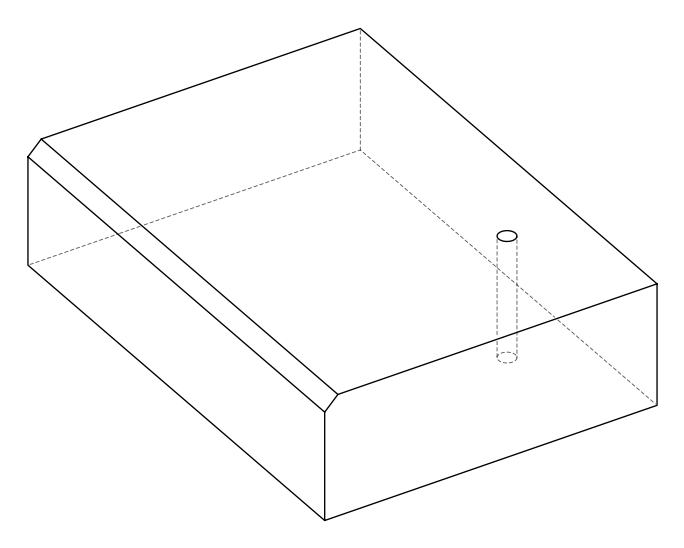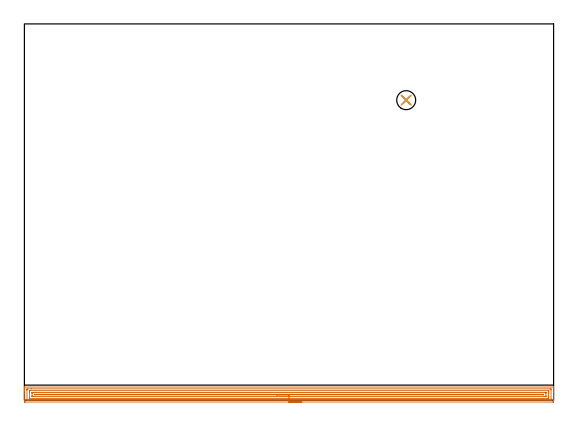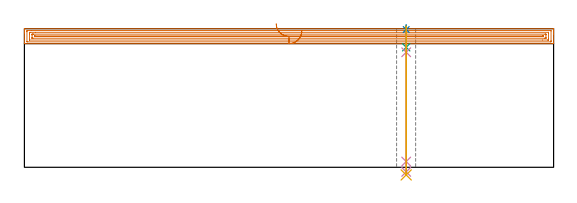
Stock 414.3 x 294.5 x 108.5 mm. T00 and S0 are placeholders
(PLAN: 5 operations, 4 tool changes, 17.9 min)
(1 AREA_MILL | FG_CHAMFER_SURFACE | UGT0205_001 | 16.75 min | 28354 mm3)
(2 SPOT_DRILL | STEP1HOLE | NXT0321_9005460120000 | 0.03 min | 4 mm3)
(3 DRILL_BLIND_HOLE_INTO_CENTER | STEP1HOLE | UGT0301_492 | 0.07 min | 925 mm3)
(4 GUN_DRILL_THROUGH_HOLE | STEP1HOLE | UGT0307_006 | 0.54 min | 6053 mm3)
(5 DRILL_TO_ENLARGE_THROUGH_HOLE | STEP1HOLE | UGT0301_280 | 0.47 min | 11894 mm3)
(TOOL UGT0205_001 | Chamfer Mill 20 x 3 x 45 deg. | D20 FL50 Z2)
(TOOL NXT0321_9005460120000 | NC Spot Drill, 142deg, 12mm, Carbide, Uncoated | D12 PA142 FL30 Z2)
(TOOL UGT0301_492 | Carbide Drill 9.7 mm | D9.7 PA118 FL87 Z2)
(TOOL UGT0307_006 | Gun Drill 9 mm | D9 PA130 FL24 Z1)
(TOOL UGT0301_280 | Twist Drill 14.9 mm | D14.9 PA118 FL114 Z2)
(OP 1 AREA_MILL)
G17 G21 G94 G90
T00 M6
G54
G17 G0 G90 X217.15 Y-1.5 S1061 M3
G43 Z118.5 H0
Z106.8
G94 G1 X217.112 Z105.928 F250.
X216.998 Z105.064
X216.809 Z104.212
X216.547 Z103.38
X216.213 Z102.574
X215.81 Z101.8
X215.341 Z101.064
X214.81 Z100.372
X214.221 Z99.729
X213.578 Z99.14
X212.886 Z98.608
X212.15 Z98.14
X211.376 Z97.737
X210.57 Z97.403
X209.738 Z97.141
X208.886 Z96.952
X208.022 Z96.838
X207.15 Z96.8
X0.628
X0.262 Y-1.496 Z96.802
X0.01 Y-1.492 Z96.806
X0. Y-1.236 Z97.062
Y7.011 Z105.306
Y8.426 Z106.723
Y8.785 Z107.08
Y9.501 Z107.801
Y9.773 Z108.073
X0.008 Y10.167 Z108.458
X0.01 Y10.204 Z108.495
X0.176 Y10.2 Z108.5
X414.119
X414.29 Y10.197 Z108.488
X414.293 Y10.167 Z108.458
X414.3 Y9.773 Z108.073
Y9.502 Z107.801
Y8.785 Z107.08
Y7.539 Z105.836
Y6.124 Z104.419
Y-0.707 Z97.59
X414.298 Y-0.972 Z97.326
X414.292 Y-1.492 Z96.806
X414.199 Y-1.495 Z96.803
X413.672 Y-1.5 Z96.8
X207.15
Y-0.086 Z98.214
X2.417
X2.01 Y-0.085 Z98.215
X2.001 Y0.326 Z98.626
X2. Y7.898 Z106.198
X2.001 Y8.309 Z106.609
X2.01 Y8.785 Z107.085
X2.415 Y8.786 Z107.086
X5.614
X411.883
X412.29 Y8.785 Z107.085
X412.299 Y8.374 Z106.674
X412.3 Y0.802 Z99.102
X412.299 Y0.391 Z98.691
X412.29 Y-0.085 Z98.215
X411.885 Y-0.086 Z98.214
X207.15
Y1.328 Z99.628
X4.083 Y1.329 Z99.629
X4.039 Y1.33 Z99.63
X4.015 Y1.332 Z99.632
X4.01 Y1.334 Z99.634
X4.007 Y1.353 Z99.653
X4.002 Y1.487 Z99.787
X4. Y1.689 Z99.989
Y1.891 Z100.191
Y6.124 Z104.424
Y6.326 Z104.626
X4.005 Y7.011 Z105.311
X4.009 Y7.204 Z105.504
X4.031 Y7.365 Z105.665
X4.204 Y7.367 Z105.667
X4.735 Y7.37 Z105.67
X8.753 Y7.371 Z105.671
X410.217
X410.261 Y7.37 Z105.67
X410.285 Y7.367 Z105.667
X410.29 Y7.366 Z105.666
X410.293 Y7.347 Z105.647
X410.297 Y7.213 Z105.513
X410.299 Y7.011 Z105.311
X410.3 Y6.809 Z105.109
Y2.576 Z100.876
Y2.374 Z100.674
X410.295 Y1.689 Z99.989
X410.291 Y1.496 Z99.796
X410.269 Y1.335 Z99.635
X410.096 Y1.333 Z99.633
X409.565 Y1.33 Z99.63
X405.523 Y1.328 Z99.628
X207.15
Y2.743 Z101.043
X6.718
X6.109 Y2.748 Z101.048
X6.043 Y2.75 Z101.05
X6.01 Y2.756 Z101.056
X6.008 Y2.805 Z101.105
X6.004 Y3.021 Z101.321
X6. Y3.455 Z101.755
Y5.229 Z103.529
X6.004 Y5.676 Z103.976
X6.008 Y5.896 Z104.196
X6.01 Y5.945 Z104.245
X6.057 Y5.95 Z104.25
X6.164 Y5.953 Z104.253
X6.886 Y5.957 Z104.257
X7.054
X407.583
X408.191 Y5.952 Z104.252
X408.257 Y5.95 Z104.25
X408.29 Y5.944 Z104.244
X408.292 Y5.895 Z104.195
X408.296 Y5.679 Z103.979
X408.3 Y5.245 Z103.545
Y3.471 Z101.771
X408.296 Y3.024 Z101.324
X408.292 Y2.804 Z101.104
X408.29 Y2.755 Z101.055
X408.243 Y2.75 Z101.05
X408.136 Y2.747 Z101.047
X407.414 Y2.743 Z101.043
X407.246
X207.15
Y4.157 Z102.457
X8.674
X8.479 Y4.159 Z102.459
X8.09 Y4.164 Z102.464
X8.009 Y4.169 Z102.469
X8.006 Y4.196 Z102.496
X8.002 Y4.255 Z102.555
Y4.35 Z102.65
X8.007 Y4.516 Z102.816
X8.009 Y4.532 Z102.832
X8.052 Y4.536 Z102.836
X8.155 Y4.541 Z102.841
X8.285 Y4.542 Z102.842
X405.626 Y4.543 Z102.843
X405.821 Y4.541 Z102.841
X406.209 Y4.536 Z102.836
X406.291 Y4.531 Z102.831
X406.294 Y4.504 Z102.804
X406.298 Y4.445 Z102.745
Y4.35 Z102.65
X406.293 Y4.184 Z102.484
X406.291 Y4.168 Z102.468
X406.248 Y4.164 Z102.464
X406.145 Y4.159 Z102.459
X406.015 Y4.157 Z102.457
X207.15
X206.278 Z102.495
X205.413 Z102.609
X204.562 Z102.798
X203.73 Z103.06
X202.924 Z103.394
X202.15 Z103.797
X201.414 Z104.265
X200.722 Z104.796
X200.079 Z105.386
X199.49 Z106.029
X198.958 Z106.721
X198.49 Z107.457
X198.087 Z108.231
X197.753 Z109.037
X197.491 Z109.869
X197.302 Z110.72
X197.188 Z111.585
X197.15 Z112.457
G0 Z118.5
M5
M2
(OP 2 SPOT_DRILL)
G17 G21 G94 G90
T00 M6
G54
G17 G0 G90 X298.9 Y234.8 S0 M3
G43 Z118.5 H0
G94 G81 G98 Z107.859 F250. R111.5
G80
M5
M2
(OP 3 DRILL_BLIND_HOLE_INTO_CENTER)
G17 G21 G94 G90
T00 M6
G54
G17 G0 G90 X298.9 Y234.8 S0 M3
G43 Z118.5 H0
G94 G81 G98 Z93.95 F250. R110.5
G80
M5
M2
(OP 4 GUN_DRILL_THROUGH_HOLE)
G17 G21 G94 G90
T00 M6
G54
G17 G0 G90 X298.9 Y234.8 M8
G43 Z118.5 H0
Z106.153
S716 M3
G94 G1 Z90.055 F125. M26
G4 X.084
Z4.5 F250.
G4 X.084
Z-3.598 F125.
G4 X.084
M5
M9
G0 Z106.153
Z118.5
M2
(OP 5 DRILL_TO_ENLARGE_THROUGH_HOLE)
G17 G21 G94 G90
T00 M6
G54
G17 G0 G90 X298.9 Y234.8 S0 M3
G43 Z118.5 H0
G94 G73 G98 Z-5.976 F250. Q14.31 R110.5
G80
M5
M2
